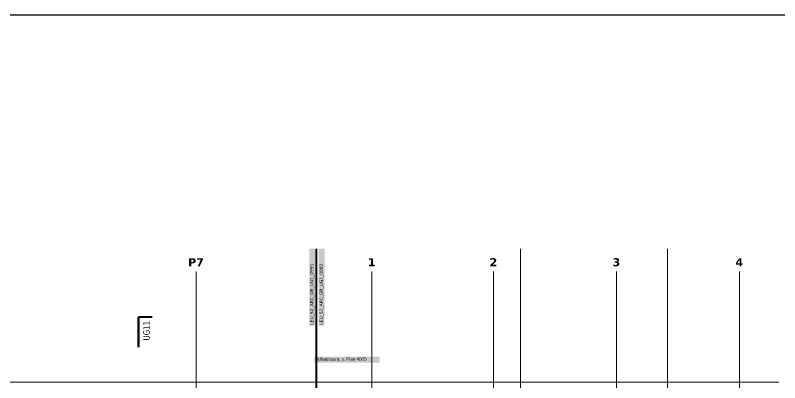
# Model space of a CAD drawing. Extents: x -1067 to 613, y -179 to 712.
# Drawn here: x -278.1 to 199.5, y 476.8 to 706.5 of the extents above; entities that cross this region are included whole.
import ezdxf
from ezdxf.lldxf.tags import DXFTag

# ---------------------------------------------------------------- set-up
doc = ezdxf.new("R2010")
doc.units = 0
doc.layers.get('0').update_dxf_attribs({"lineweight": 13})
for name, color, linetype, lineweight, true_color in [('A-____-MATC-OTLN', 7, 'Strichpunkt - Mittel', 40, 0x0080ff), ('A-DETL-____-OTLN', 5, 'Continuous', 9, 0x0000ff), ('G-____-____-SYMB', 7, 'Strichpunkt - Weit', 5, 0x008080), ('S-GRID-____-IDEN', 7, 'Continuous', 9, 0x5555aa)]:
    doc.layers.add(name, color=color, linetype=linetype, lineweight=lineweight, true_color=true_color)
doc.layers.add('A-____-NOTE-TEXT', color=7, linetype='Continuous', lineweight=9)
doc.layers.add('S-GRID-____-OTLN', color=7, linetype='Continuous', lineweight=5)
doc.styles.get("Standard").update_dxf_attribs({"font": 'arial.ttf'})
tags = doc.linetypes.add('_Rasterlinie_', pattern=[0.375, 0.2, -0.05, 0.075, -0.05]).pattern_tags.tags
tags[10:11] = [DXFTag(74, 4), DXFTag(75, 0), DXFTag(340, '0'), DXFTag(46, 1.0), DXFTag(50, 0.0), DXFTag(44, 0.0), DXFTag(45, 0.0)]
tags[8:9] = [DXFTag(74, 4), DXFTag(75, 0), DXFTag(340, '0'), DXFTag(46, 1.0), DXFTag(50, 0.0), DXFTag(44, 0.0), DXFTag(45, 0.0)]
tags[6:7] = [DXFTag(74, 4), DXFTag(75, 0), DXFTag(340, '0'), DXFTag(46, 1.0), DXFTag(50, 0.0), DXFTag(44, 0.0), DXFTag(45, 0.0)]
tags[4:5] = [DXFTag(74, 4), DXFTag(75, 0), DXFTag(340, '0'), DXFTag(46, 1.0), DXFTag(50, 0.0), DXFTag(44, 0.0), DXFTag(45, 0.0)]
tags = doc.linetypes.add('_Schnittlinie_', pattern=[0.3, 0.15, -0.05, 0.05, -0.05]).pattern_tags.tags
tags[10:11] = [DXFTag(74, 4), DXFTag(75, 0), DXFTag(340, '0'), DXFTag(46, 1.0), DXFTag(50, 0.0), DXFTag(44, 0.0), DXFTag(45, 0.0)]
tags[8:9] = [DXFTag(74, 4), DXFTag(75, 0), DXFTag(340, '0'), DXFTag(46, 1.0), DXFTag(50, 0.0), DXFTag(44, 0.0), DXFTag(45, 0.0)]
tags[6:7] = [DXFTag(74, 4), DXFTag(75, 0), DXFTag(340, '0'), DXFTag(46, 1.0), DXFTag(50, 0.0), DXFTag(44, 0.0), DXFTag(45, 0.0)]
tags[4:5] = [DXFTag(74, 4), DXFTag(75, 0), DXFTag(340, '0'), DXFTag(46, 1.0), DXFTag(50, 0.0), DXFTag(44, 0.0), DXFTag(45, 0.0)]
tags = doc.linetypes.add('_Strichliert - Fein_', pattern=[0.15, 0.1, -0.05]).pattern_tags.tags
tags[6:7] = [DXFTag(74, 4), DXFTag(75, 0), DXFTag(340, '0'), DXFTag(46, 1.0), DXFTag(50, 0.0), DXFTag(44, 0.0), DXFTag(45, 0.0)]
tags[4:5] = [DXFTag(74, 4), DXFTag(75, 0), DXFTag(340, '0'), DXFTag(46, 1.0), DXFTag(50, 0.0), DXFTag(44, 0.0), DXFTag(45, 0.0)]
tags = doc.linetypes.add('Strichpunkt - Mittel', pattern=[0.35, 0.15, -0.1, 0, -0.1]).pattern_tags.tags
tags[10:11] = [DXFTag(74, 4), DXFTag(75, 0), DXFTag(340, '0'), DXFTag(46, 1.0), DXFTag(50, 0.0), DXFTag(44, 0.0), DXFTag(45, 0.0)]
tags[8:9] = [DXFTag(74, 4), DXFTag(75, 0), DXFTag(340, '0'), DXFTag(46, 1.0), DXFTag(50, 0.0), DXFTag(44, 0.0), DXFTag(45, 0.0)]
tags[6:7] = [DXFTag(74, 4), DXFTag(75, 0), DXFTag(340, '0'), DXFTag(46, 1.0), DXFTag(50, 0.0), DXFTag(44, 0.0), DXFTag(45, 0.0)]
tags[4:5] = [DXFTag(74, 4), DXFTag(75, 0), DXFTag(340, '0'), DXFTag(46, 1.0), DXFTag(50, 0.0), DXFTag(44, 0.0), DXFTag(45, 0.0)]
tags = doc.linetypes.add('Strichpunkt - Weit', pattern=[0.5, 0.2, -0.15, 0, -0.15]).pattern_tags.tags
tags[10:11] = [DXFTag(74, 4), DXFTag(75, 0), DXFTag(340, '0'), DXFTag(46, 1.0), DXFTag(50, 0.0), DXFTag(44, 0.0), DXFTag(45, 0.0)]
tags[8:9] = [DXFTag(74, 4), DXFTag(75, 0), DXFTag(340, '0'), DXFTag(46, 1.0), DXFTag(50, 0.0), DXFTag(44, 0.0), DXFTag(45, 0.0)]
tags[6:7] = [DXFTag(74, 4), DXFTag(75, 0), DXFTag(340, '0'), DXFTag(46, 1.0), DXFTag(50, 0.0), DXFTag(44, 0.0), DXFTag(45, 0.0)]
tags[4:5] = [DXFTag(74, 4), DXFTag(75, 0), DXFTag(340, '0'), DXFTag(46, 1.0), DXFTag(50, 0.0), DXFTag(44, 0.0), DXFTag(45, 0.0)]

# ---------------------------------------------------------------- blocks, each defined once
blk = doc.blocks.new('Referenz-A0UJ3194XE', base_point=(-1062.18, -175.86))
at = {"layer": 'A-____-MATC-OTLN', "color": 0, "linetype": 'Strichpunkt - Mittel', "ltscale": 0.4}
blk.add_line((-90.1, 560.56), (-90.1, -171.09), dxfattribs=at)
at = {"layer": 'A-____-NOTE-TEXT', "color": 7, "linetype": 'Continuous', "lineweight": 5, "ltscale": 0.13, "true_color": 0xffffff}
for points in [[(-91.17, 489.41), (-50.48, 489.41), (-91.17, 493.12)], [(-50.48, 489.41), (-91.17, 493.12), (-50.48, 493.12)]]:
    blk.add_solid(points, dxfattribs=at)
at = {"layer": 'A-DETL-____-OTLN', "color": 0, "linetype": '_Strichliert - Fein_', "ltscale": 0.13}
blk.add_line((198.84, 477.26), (-828.99, 477.26), dxfattribs=at)
at = {"layer": 'G-____-____-SYMB', "color": 0, "linetype": 'Continuous', "lineweight": 40, "ltscale": 0.4}
blk.add_line((-192.67, 517.77), (-201.09, 517.77), dxfattribs=at)
at = {"layer": 'G-____-____-SYMB', "color": 0, "linetype": '_Schnittlinie_', "lineweight": 70, "ltscale": 0.7}
blk.add_line((-201.09, 498.97), (-201.09, 517.77), dxfattribs=at)
at = {"layer": 'G-____-____-SYMB', "color": 7, "linetype": 'Continuous', "ltscale": 0.13, "true_color": 0xffffff}
for points in [[(-94.46, 512.58), (-90.76, 512.58), (-94.46, 560.56)], [(-90.76, 512.58), (-94.46, 560.56), (-90.76, 560.56)], [(-88.46, 512.58), (-84.76, 512.58), (-88.46, 560.56)], [(-84.76, 512.58), (-88.46, 560.56), (-84.76, 560.56)]]:
    blk.add_solid(points, dxfattribs=at)
at = {"layer": 'S-GRID-____-OTLN', "color": 0, "linetype": '_Rasterlinie_', "ltscale": 0.13}
for p, q in [((37.5, 560.56), (37.5, 159.77)), ((129.3, 560.56), (129.3, 159.77)), ((-165.1, -171.09), (-165.1, 546.38)), ((-55.4, -171.09), (-55.4, 546.38)), ((20.7, -171.09), (20.7, 546.38)), ((97.5, -171.09), (97.5, 546.38)), ((174.3, -171.09), (174.3, 546.38))]:
    blk.add_line(p, q, dxfattribs=at)
at = {"layer": 'A-____-NOTE-TEXT', "color": 0, "linetype": 'Continuous', "lineweight": 5, "ltscale": 0.13, "insert": (-90.67, 492.62), "char_height": 2, "attachment_point": 1}
blk.add_mtext('{\\fArial;Schutzraum, s. Plan 4005}', dxfattribs=at)
at = {"layer": 'G-____-____-SYMB', "color": 0, "linetype": 'Continuous', "ltscale": 0.13, "attachment_point": 1, "rotation": 90}
for s, insert, char_height in [('{\\fVerdana;LEU_52_ARC_GR_UG1_0991}', (-93.96, 513.08), 2), ('{\\fVerdana;LEU_52_ARC_GR_UG1_0992}', (-87.96, 513.08), 2), ('{\\W0.8;\\fVerdana;UG11}', (-198.12, 503.24), 4)]:
    blk.add_mtext(s, dxfattribs=dict(at, insert=insert, char_height=char_height))
at = {"layer": 'S-GRID-____-IDEN', "color": 0, "linetype": 'Continuous', "lineweight": 5, "ltscale": 0.13, "char_height": 5, "attachment_point": 1}
for s, insert in [('{\\fVerdana|b1|i0;P7}', (-170.09, 554.67)), ('{\\fVerdana|b1|i0;1}', (-57.88, 554.67)), ('{\\fVerdana|b1|i0;2}', (18.22, 554.67)), ('{\\fVerdana|b1|i0;3}', (95.02, 554.67)), ('{\\fVerdana|b1|i0;4}', (171.82, 554.67))]:
    blk.add_mtext(s, dxfattribs=dict(at, insert=insert))

msp = doc.modelspace()

# ---------------------------------------------------------------- linework, layer by layer
at = {"color": 0, "linetype": 'ByBlock', "lineweight": -2, "ltscale": 0.13}
msp.add_line((607.58, 706.53), (-1062.42, 706.53), dxfattribs=at)

# ---------------------------------------------------------------- block references
at = {"color": 9, "lineweight": 25, "ltscale": 0.25, "true_color": 0xc0c0c0}
msp.add_blockref('Referenz-A0UJ3194XE', (-1062.18, -175.86), dxfattribs=at)

doc.saveas('drawing.dxf')
